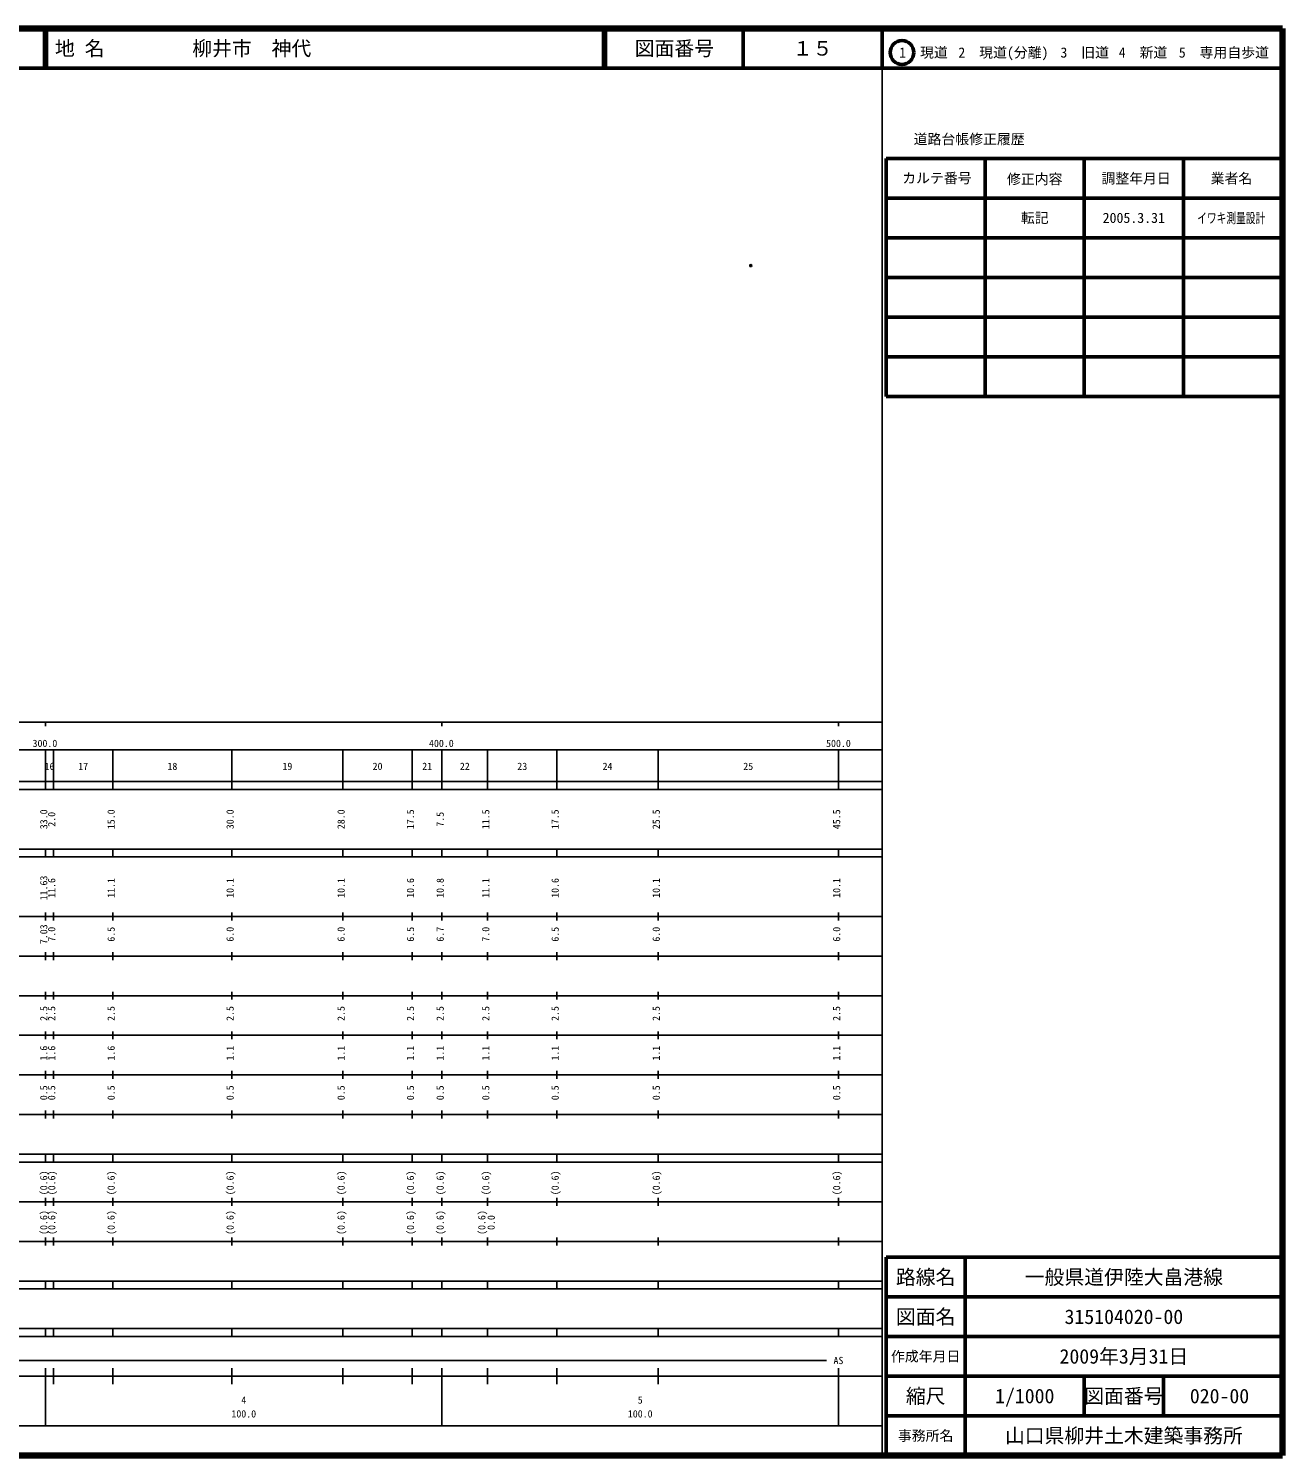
# Model space of a CAD drawing. Units: millimetres on the paper. Extents: x 40 to 680, y 20 to 380.
# Drawn here: x 363.7 to 680, y 20 to 380 of the extents above; entities that cross this region are included whole.
import ezdxf
from ezdxf.enums import TextEntityAlignment as Align

# ---------------------------------------------------------------- set-up
doc = ezdxf.new("R2010")
doc.units = ezdxf.units.MM
doc.header["$PDMODE"] = 32
doc.header["$PDSIZE"] = 0.5
doc.layers.add('M-OTRS', color=6, linetype='Continuous')
doc.layers.add('M-TTL-TXT', color=7, linetype='Continuous')
for name, color, linetype, lineweight in [('M-TTL', 2, 'Continuous', 140), ('M-TTL-BAND', 7, 'Continuous', 25), ('M-TTL-FRAM', 2, 'Continuous', 50), ('M-TTL-LINE', 7, 'Continuous', 50)]:
    doc.layers.add(name, color=color, linetype=linetype, lineweight=lineweight)
doc.styles.add('ＭＳ ゴシック', font='')
doc.styles.get('ＭＳ ゴシック').set_extended_font_data('MS Gothic')

msp = doc.modelspace()

# ---------------------------------------------------------------- linework, layer by layer
at = {"layer": 'M-OTRS'}
msp.add_point((545.866, 320.183), dxfattribs=at)
at = {"layer": 'M-TTL'}
for p, q in [((680, 380), (40, 380)), ((680, 20), (680, 380)), ((40, 20), (680, 20))]:
    msp.add_line(p, q, dxfattribs=at)
at = {"layer": 'M-TTL-BAND'}
for p, q in [((579, 20), (579, 370)), ((40, 205), (579, 205)), ((368, 205), (368, 204)), ((468, 205), (468, 204)), ((568, 205), (568, 204)), ((68, 198), (579, 198)), ((368, 188), (368, 198)), ((370, 188), (370, 198)), ((385, 188), (385, 198)), ((415, 188), (415, 198)), ((443, 188), (443, 198)), ((460.5, 188), (460.5, 198)), ((468, 188), (468, 198)), ((479.5, 188), (479.5, 198)), ((497, 188), (497, 198)), ((522.5, 188), (522.5, 198)), ((568, 188), (568, 198)), ((40, 190), (579, 190)), ((40, 188), (579, 188)), ((40, 173), (579, 173)), ((368, 171), (368, 173)), ((370, 171), (370, 173)), ((385, 171), (385, 173)), ((415, 171), (415, 173)), ((443, 171), (443, 173)), ((460.5, 171), (460.5, 173)), ((468, 171), (468, 173)), ((479.5, 171), (479.5, 173)), ((497, 171), (497, 173)), ((522.5, 171), (522.5, 173)), ((568, 171), (568, 173)), ((40, 171), (579, 171)), ((40, 156), (579, 156)), ((368, 155), (368, 157)), ((370, 155), (370, 157)), ((385, 155), (385, 157)), ((415, 155), (415, 157)), ((443, 155), (443, 157)), ((460.5, 155), (460.5, 157)), ((468, 155), (468, 157)), ((479.5, 155), (479.5, 157)), ((497, 155), (497, 157)), ((522.5, 155), (522.5, 157)), ((568, 155), (568, 157)), ((46, 146), (579, 146)), ((368, 145), (368, 147)), ((370, 145), (370, 147)), ((385, 145), (385, 147)), ((415, 145), (415, 147)), ((443, 145), (443, 147)), ((460.5, 145), (460.5, 147)), ((468, 145), (468, 147)), ((479.5, 145), (479.5, 147)), ((497, 145), (497, 147)), ((522.5, 145), (522.5, 147)), ((568, 145), (568, 147)), ((368, 135), (368, 137)), ((370, 135), (370, 137)), ((385, 135), (385, 137)), ((415, 135), (415, 137)), ((443, 135), (443, 137)), ((460.5, 135), (460.5, 137)), ((468, 135), (468, 137)), ((479.5, 135), (479.5, 137)), ((497, 135), (497, 137)), ((522.5, 135), (522.5, 137)), ((568, 135), (568, 137)), ((52, 136), (579, 136)), ((46, 126), (579, 126)), ((368, 125), (368, 127)), ((370, 125), (370, 127)), ((385, 125), (385, 127)), ((415, 125), (415, 127)), ((443, 125), (443, 127)), ((460.5, 125), (460.5, 127)), ((468, 125), (468, 127)), ((479.5, 125), (479.5, 127)), ((497, 125), (497, 127)), ((522.5, 125), (522.5, 127)), ((568, 125), (568, 127)), ((52, 116), (579, 116)), ((368, 115), (368, 117)), ((370, 115), (370, 117)), ((385, 115), (385, 117)), ((415, 115), (415, 117)), ((443, 115), (443, 117)), ((460.5, 115), (460.5, 117)), ((468, 115), (468, 117)), ((479.5, 115), (479.5, 117)), ((497, 115), (497, 117)), ((522.5, 115), (522.5, 117)), ((568, 115), (568, 117)), ((46, 106), (579, 106)), ((368, 105), (368, 107)), ((370, 105), (370, 107)), ((385, 105), (385, 107)), ((415, 105), (415, 107)), ((443, 105), (443, 107)), ((460.5, 105), (460.5, 107)), ((468, 105), (468, 107)), ((479.5, 105), (479.5, 107)), ((497, 105), (497, 107)), ((522.5, 105), (522.5, 107)), ((568, 105), (568, 107)), ((40, 96), (579, 96)), ((40, 94), (579, 94)), ((368, 94), (368, 96)), ((370, 94), (370, 96)), ((385, 94), (385, 96)), ((415, 94), (415, 96)), ((443, 94), (443, 96)), ((460.5, 94), (460.5, 96)), ((468, 94), (468, 96)), ((479.5, 94), (479.5, 96)), ((497, 94), (497, 96)), ((522.5, 94), (522.5, 96)), ((568, 94), (568, 96)), ((49, 84), (579, 84)), ((368, 83), (368, 85)), ((370, 83), (370, 85)), ((385, 83), (385, 85)), ((415, 83), (415, 85)), ((443, 83), (443, 85)), ((460.5, 83), (460.5, 85)), ((468, 83), (468, 85)), ((479.5, 83), (479.5, 85)), ((497, 83), (497, 85)), ((522.5, 83), (522.5, 85)), ((568, 83), (568, 85)), ((40, 74), (579, 74)), ((368, 73), (368, 75)), ((370, 73), (370, 75)), ((385, 73), (385, 75)), ((415, 73), (415, 75)), ((443, 73), (443, 75)), ((460.5, 73), (460.5, 75)), ((468, 73), (468, 75)), ((479.5, 73), (479.5, 75)), ((497, 73), (497, 75)), ((522.5, 73), (522.5, 75)), ((568, 73), (568, 75)), ((40, 64), (579, 64)), ((40, 62), (579, 62)), ((368, 62), (368, 64)), ((370, 62), (370, 64)), ((385, 62), (385, 64)), ((415, 62), (415, 64)), ((443, 62), (443, 64)), ((460.5, 62), (460.5, 64)), ((468, 62), (468, 64)), ((479.5, 62), (479.5, 64)), ((497, 62), (497, 64)), ((522.5, 62), (522.5, 64)), ((568, 62), (568, 64)), ((40, 52), (579, 52)), ((368, 50), (368, 52)), ((370, 50), (370, 52)), ((385, 50), (385, 52)), ((415, 50), (415, 52)), ((443, 50), (443, 52)), ((460.5, 50), (460.5, 52)), ((468, 50), (468, 52)), ((479.5, 50), (479.5, 52)), ((497, 50), (497, 52)), ((522.5, 50), (522.5, 52)), ((568, 50), (568, 52)), ((40, 50), (579, 50)), ((71, 44), (565, 44)), ((40, 40), (579, 40)), ((368, 27.5), (368, 42)), ((370, 38), (370, 42)), ((385, 38), (385, 42)), ((415, 38), (415, 42)), ((443, 38), (443, 42)), ((460.5, 38), (460.5, 42)), ((468, 27.5), (468, 42)), ((479.5, 38), (479.5, 42)), ((497, 38), (497, 42)), ((522.5, 38), (522.5, 42)), ((568, 27.5), (568, 42)), ((68, 27.5), (579, 27.5))]:
    msp.add_line(p, q, dxfattribs=at)
at = {"layer": 'M-TTL-FRAM'}
for p, q in [((580, 347.197), (580, 287.197)), ((580, 347.197), (680, 347.197)), ((580, 287.197), (680, 287.197)), ((680, 70), (580, 70)), ((580, 70), (580, 20))]:
    msp.add_line(p, q, dxfattribs=at)
at = {"layer": 'M-TTL-LINE'}
for p, q in [((367.75, 380), (367.75, 370)), ((368.25, 380), (368.25, 370)), ((508.747, 380), (508.747, 370)), ((509.247, 380), (509.247, 370)), ((543.997, 380), (543.997, 370)), ((579, 380), (579, 370)), ((40, 370), (680, 370)), ((605, 347.197), (605, 287.197)), ((630, 347.197), (630, 287.197)), ((655, 347.197), (655, 287.197)), ((580, 337.197), (680, 337.197)), ((580, 327.197), (680, 327.197)), ((580, 317.197), (680, 317.197)), ((580, 307.197), (680, 307.197)), ((580, 297.197), (680, 297.197)), ((600, 70), (600, 20)), ((680, 60), (580, 60)), ((680, 50), (580, 50)), ((680, 40), (580, 40)), ((630, 40), (630, 30)), ((650, 40), (650, 30)), ((680, 30), (580, 30))]:
    msp.add_line(p, q, dxfattribs=at)
msp.add_circle((584.031, 373.958), 3, dxfattribs=at)

# ---------------------------------------------------------------- texts
at = {"layer": 'M-TTL-BAND', "style": 'ＭＳ ゴシック'}
for s, p in [('300.0', (367.844, 198.195)), ('400.0', (467.844, 198.195)), ('500.0', (568, 198.195)), ('500.0', (568, 198.195)), ('16', (369, 192.405)), ('17', (377.5, 192.405)), ('18', (400, 192.405)), ('19', (429, 192.405)), ('20', (451.75, 192.405)), ('21', (464.25, 192.405)), ('22', (473.75, 192.405)), ('23', (488.25, 192.405)), ('24', (509.75, 192.405)), ('25', (545.25, 192.405)), ('AS', (568, 42.5)), ('4', (418, 32.523)), ('5', (518, 32.523)), ('100.0', (418, 29.033)), ('100.0', (518, 29.033))]:
    msp.add_text(s, height=1.833, dxfattribs=at).set_placement(p, align=Align.BOTTOM_CENTER)
for s, p in [('33.0', (369, 180.5)), ('2.0', (371, 180.5)), ('15.0', (386, 180.5)), ('30.0', (416, 180.5)), ('28.0', (444, 180.5)), ('17.5', (461.5, 180.5)), ('7.5', (469, 180.5)), ('11.5', (480.5, 180.5)), ('17.5', (498, 180.5)), ('25.5', (523.5, 180.5)), ('45.5', (569, 180.5)), ('11.63', (369, 163.174)), ('11.6', (371, 163.174)), ('11.1', (386, 163.174)), ('10.1', (416, 163.174)), ('10.1', (444, 163.174)), ('10.6', (461.5, 163.174)), ('10.8', (469, 163.174)), ('11.1', (480.5, 163.174)), ('10.6', (498, 163.174)), ('10.1', (523.5, 163.174)), ('10.1', (569, 163.174)), ('7.03', (369, 151.5)), ('7.0', (371, 151.5)), ('6.5', (386, 151.5)), ('6.0', (416, 151.5)), ('6.0', (444, 151.5)), ('6.5', (461.5, 151.5)), ('6.7', (469, 151.5)), ('7.0', (480.5, 151.5)), ('6.5', (498, 151.5)), ('6.0', (523.5, 151.5)), ('6.0', (569, 151.5)), ('2.5', (369, 131.5)), ('2.5', (371, 131.5)), ('2.5', (386, 131.5)), ('2.5', (416, 131.5)), ('2.5', (444, 131.5)), ('2.5', (461.5, 131.5)), ('2.5', (469, 131.5)), ('2.5', (480.5, 131.5)), ('2.5', (498, 131.5)), ('2.5', (523.5, 131.5)), ('2.5', (569, 131.5)), ('1.6', (369, 121.5)), ('1.6', (371, 121.5)), ('1.6', (386, 121.5)), ('1.1', (416, 121.5)), ('1.1', (444, 121.5)), ('1.1', (461.5, 121.5)), ('1.1', (469, 121.5)), ('1.1', (480.5, 121.5)), ('1.1', (498, 121.5)), ('1.1', (523.5, 121.5)), ('1.1', (569, 121.5)), ('0.5', (369, 111.5)), ('0.5', (371, 111.5)), ('0.5', (386, 111.5)), ('0.5', (416, 111.5)), ('0.5', (444, 111.5)), ('0.5', (461.5, 111.5)), ('0.5', (469, 111.5)), ('0.5', (480.5, 111.5)), ('0.5', (498, 111.5)), ('0.5', (523.5, 111.5)), ('0.5', (569, 111.5)), ('(0.6)', (369, 88.764)), ('(0.6)', (371, 88.764)), ('(0.6)', (386, 88.764)), ('(0.6)', (416, 88.764)), ('(0.6)', (444, 88.764)), ('(0.6)', (461.5, 88.764)), ('(0.6)', (469, 88.764)), ('(0.6)', (480.5, 88.764)), ('(0.6)', (498, 88.764)), ('(0.6)', (523.5, 88.764)), ('(0.6)', (569, 88.764)), ('(0.6)', (369, 78.764)), ('(0.6)', (371, 78.764)), ('(0.6)', (386, 78.764)), ('(0.6)', (416, 78.764)), ('(0.6)', (444, 78.764)), ('(0.6)', (461.5, 78.764)), ('(0.6)', (469, 78.764)), ('(0.6)', (479.5, 78.764)), ('0.0', (481.87, 78.764))]:
    msp.add_text(s, height=1.833, rotation=90, dxfattribs=at).set_placement(p, align=Align.BOTTOM_CENTER)
at = {"layer": 'M-TTL-TXT', "style": 'ＭＳ ゴシック'}
for s, p in [('地 名', (370.38, 375)), ('柳井市\u3000神代', (405.024, 375))]:
    msp.add_text(s, height=3.666, dxfattribs=at).set_placement(p, align=Align.MIDDLE_LEFT)
for s, height, p in [('図面番号', 3.666, (526.622, 375)), ('１５', 3.666, (561.497, 375)), ('1\u3000現道', 2.566, (589.448, 373.958)), ('2\u3000現道(分離)', 2.566, (609.619, 373.958)), ('3\u3000旧道', 2.566, (630.121, 373.958)), ('4\u3000新道', 2.566, (644.824, 373.958)), ('5\u3000専用自歩道', 2.566, (665.228, 373.958)), ('道路台帳修正履歴', 2.566, (600.968, 352.113)), ('カルテ番号', 2.566, (592.839, 342.277)), ('修正内容', 2.566, (617.509, 342.023)), ('調整年月日', 2.566, (643.089, 342.197)), ('業者名', 2.566, (667.134, 342.197)), ('転記', 2.566, (617.5, 332.245)), ('2005.3.31', 2.566, (642.5, 332.245)), ('路線名', 3.666, (590, 65)), ('路線名', 3.666, (590, 65)), ('一般県道伊陸大畠港線', 3.666, (640, 65)), ('図面名', 3.666, (590, 55)), ('図面名', 3.666, (590, 55)), ('315104020-00', 3.666, (640, 55)), ('2009年3月31日', 3.666, (640, 45)), ('作成年月日', 2.566, (590, 45)), ('作成年月日', 2.566, (590, 45)), ('縮尺', 3.666, (590, 35)), ('縮尺', 3.666, (590, 35)), ('1/1000', 3.666, (615, 35)), ('図面番号', 3.666, (640, 35)), ('図面番号', 3.666, (640, 35)), ('020-00', 3.666, (664.125, 35)), ('事務所名', 2.566, (590, 25)), ('事務所名', 2.566, (590, 25)), ('山口県柳井土木建築事務所', 3.666, (640, 25))]:
    msp.add_text(s, height=height, dxfattribs=at).set_placement(p, align=Align.MIDDLE_CENTER)
at = {"layer": 'M-TTL-TXT', "style": 'ＭＳ ゴシック', "width": 0.7}
msp.add_text('イワキ測量設計', height=2.566, dxfattribs=at).set_placement((667.077, 332.189), align=Align.MIDDLE_CENTER)

doc.saveas('drawing.dxf')
